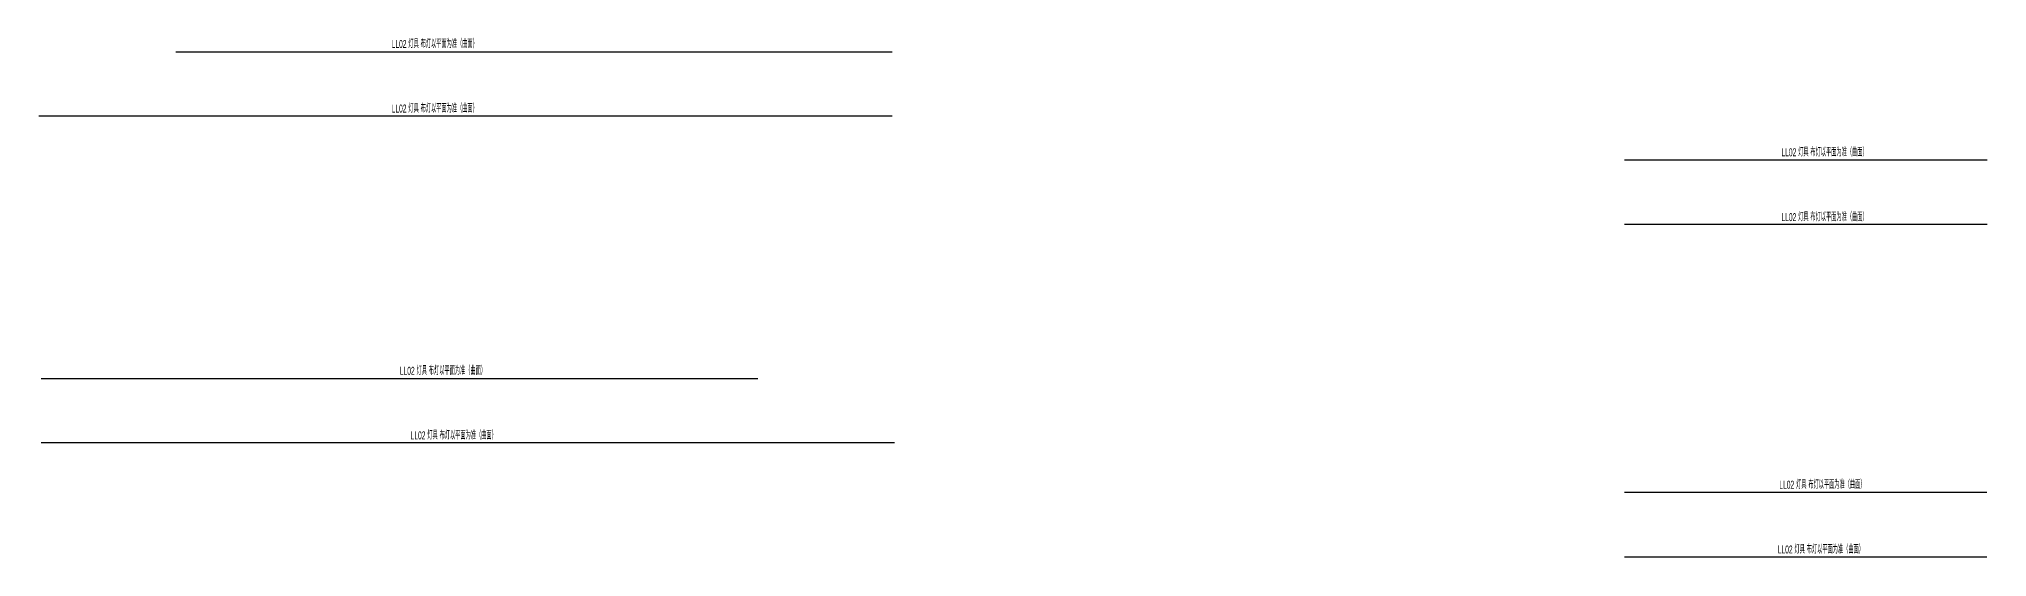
# Model space of a CAD drawing. Header units: inches. Extents: x -443710 to 794989, y 10730 to 123008.
# Drawn here: x 454083 to 794989, y 32378 to 123008 of the extents above; entities that cross this region are included whole.
import ezdxf
from ezdxf.lldxf.tags import DXFTag

# ---------------------------------------------------------------- set-up
doc = ezdxf.new("R2010")
doc.units = ezdxf.units.IN
doc.header["$MEASUREMENT"] = 0
doc.layers.add('0-LIGHT-TXT', color=90, linetype='Continuous')
doc.layers.add('0-LL02', color=1, linetype='Continuous')
doc.styles.add('SMDEI', font='smsim.shx', dxfattribs={"width": 0.75, "bigfont": 'smfs.shx'})
doc.styles.get("Standard").update_dxf_attribs({"font": 'arial.ttf'})
tags = doc.linetypes.add('LL02_LINE', pattern='A,0.5,-0.2,["LL02",Standard,S=0.1,R=0,X=-0.1,Y=-0.05],-0.25', length=0.95).pattern_tags.tags
tags[6] = DXFTag(74, 10)

msp = doc.modelspace()

# ---------------------------------------------------------------- linework, layer by layer
at = {"layer": '0-LL02', "linetype": 'LL02_LINE', "ltscale": 10}
for points in [[(478024, 120787), (603416, 120787)], [(603416, 109487), (454083, 109487)], [(794989, 101826), (731557, 101826)], [(794989, 90525), (731557, 90526)], [(454471, 63638), (579863, 63638)], [(603805, 52338), (454472, 52338)], [(794962, 43678), (731557, 43678)], [(794962, 32378), (731557, 32378)]]:
    msp.add_lwpolyline(points, dxfattribs=at)

# ---------------------------------------------------------------- texts
at = {"layer": '0-LIGHT-TXT', "color": 7, "style": 'SMDEI', "width": 0.5}
for p in [(515799, 121436), (515799, 110136), (759013, 102474), (759013, 91144), (517229, 64257), (519121, 52957), (758640, 44327), (758362, 32996)]:
    msp.add_text('LL02 灯具 布灯以平面为准（曲面）', height=1400, dxfattribs=at).set_placement(p)

doc.saveas('drawing.dxf')
